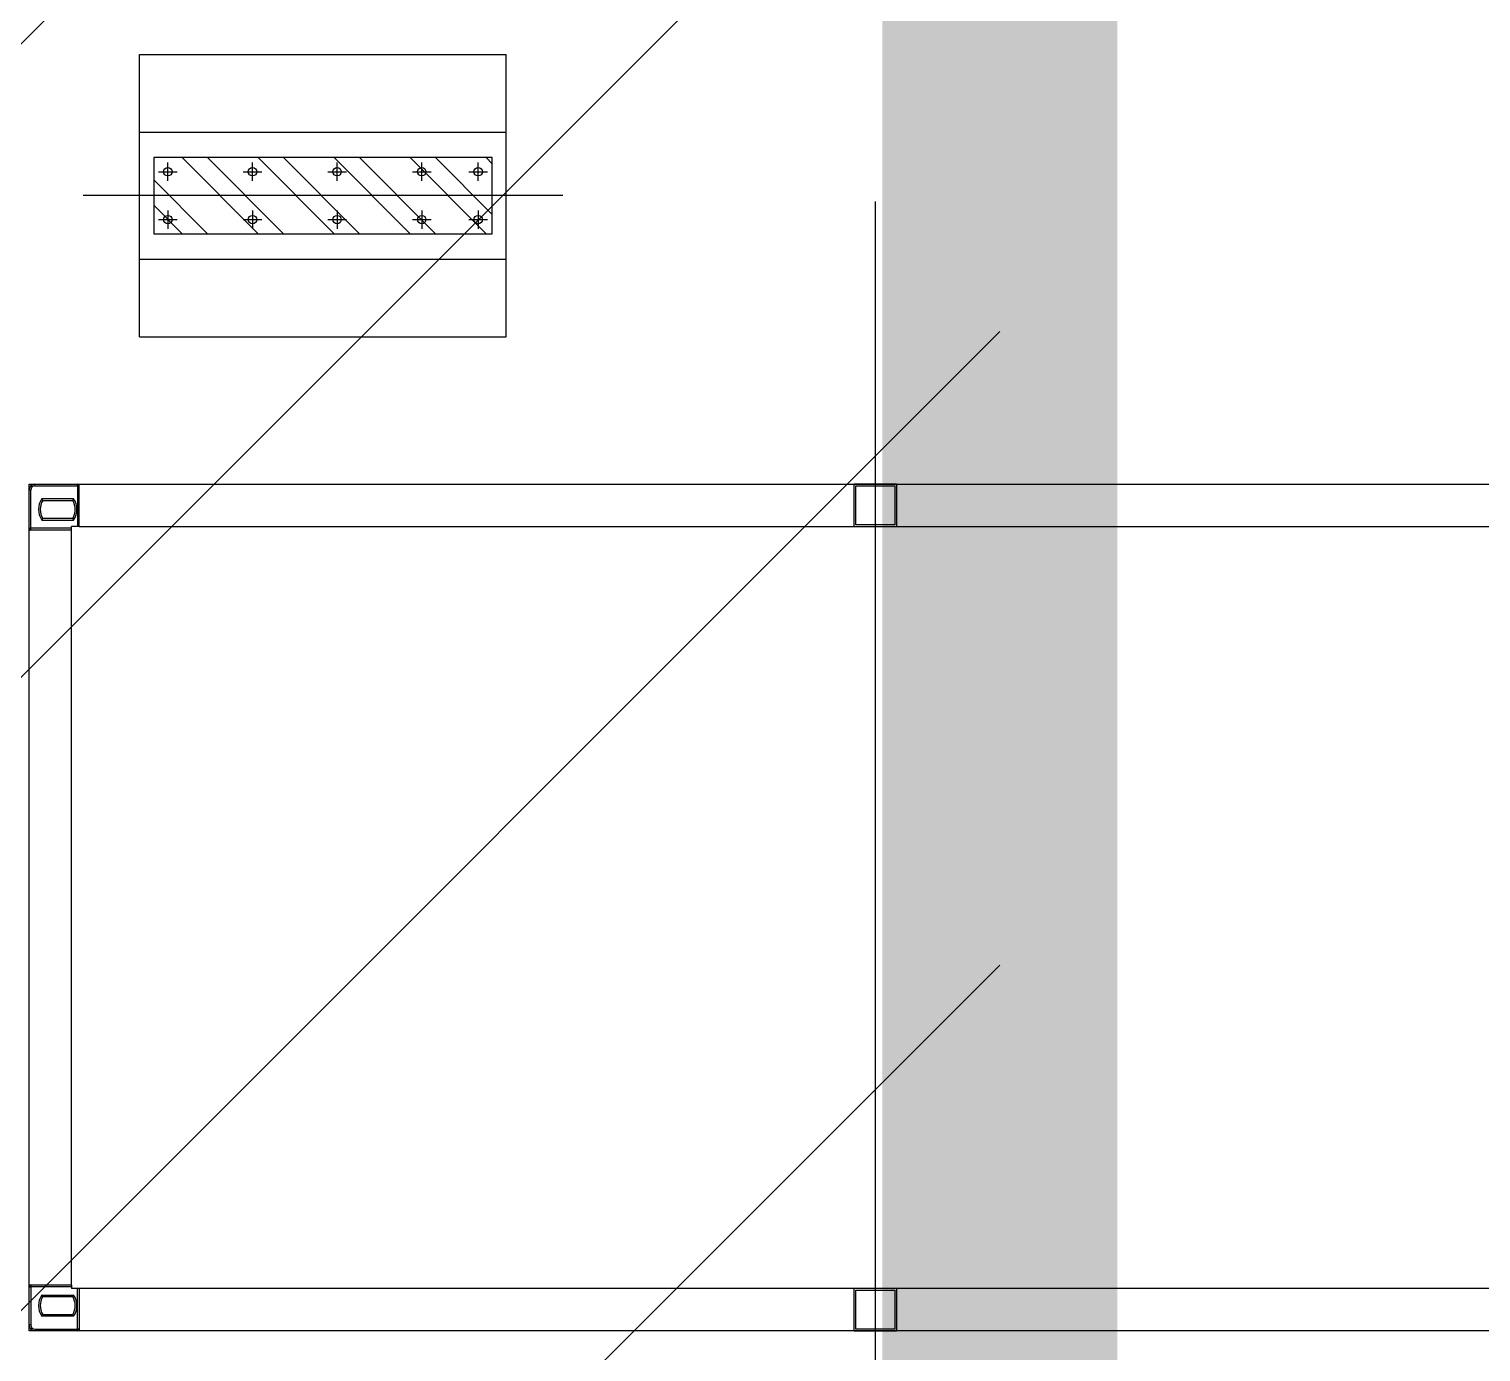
# Model space of a CAD drawing. Header units: millimetres. Extents: x -300 to 383236, y -195106 to -144646.
# Drawn here: x 376631.1 to 376940, y -150182.5 to -149901.1 of the extents above; entities that cross this region are included whole.
import ezdxf

# ---------------------------------------------------------------- set-up
doc = ezdxf.new("R2010")
doc.units = ezdxf.units.MM
doc.header["$LTSCALE"] = 60
doc.layers.add('BACK', color=8, linetype='Continuous')
doc.layers.add('SITE BOUNDARY-AP', color=4, linetype='xxx')
doc.styles.get("Standard").update_dxf_attribs({"font": 'romans.shx', "width": 0.75, "bigfont": 'whgtxt.shx'})
doc.linetypes.add('xxx', pattern='A,0.25,-0.022286,["xxx",Standard,S=0.1,R=0,X=0,Y=-0.035957],-0.221744', length=0.49403)

# ---------------------------------------------------------------- blocks, each defined once
blk = doc.blocks.new('KEY PLAN_NEW')
h = blk.add_hatch()
h.set_pattern_fill('ANSI32', color=253, scale=0.4, angle=90, style=0)
h.set_pattern_definition([(135, (897.6034, -5904.427), (-2.6940768, -2.6940768), []), (135, (897.6034, -5902.631), (-2.6940768, -2.6940768), [])])
h.paths.add_polyline_path([(-1695.02, -1414.18), (-1671.02, -1414.18), (-1671.02, -1408.78), (-1695.02, -1408.78)])
at = {"color": 253}
for p, q in [((-1696.02, -1421.48), (-1696.02, -1401.48)), ((-1696.02, -1401.48), (-1670.02, -1401.48)), ((-1670.02, -1421.48), (-1670.02, -1401.48)), ((-1696.02, -1406.98), (-1670.02, -1406.98)), ((-1694.02, -1410.44), (-1694.02, -1409.12)), ((-1694.02, -1410.44), (-1694.02, -1409.12)), ((-1688.02, -1410.44), (-1688.02, -1409.12)), ((-1682.02, -1410.44), (-1682.02, -1409.12)), ((-1676.02, -1410.44), (-1676.02, -1409.12)), ((-1672.02, -1410.44), (-1672.02, -1409.12)), ((-1694.68, -1409.78), (-1693.36, -1409.78)), ((-1694.68, -1409.78), (-1693.36, -1409.78)), ((-1688.68, -1409.78), (-1687.36, -1409.78)), ((-1682.68, -1409.78), (-1681.36, -1409.78)), ((-1676.68, -1409.78), (-1675.36, -1409.78)), ((-1672.68, -1409.78), (-1671.36, -1409.78)), ((-1666.02, -1411.48), (-1700.02, -1411.48)), ((-1694.68, -1413.18), (-1693.36, -1413.18)), ((-1694.68, -1413.18), (-1693.36, -1413.18)), ((-1694.02, -1412.52), (-1694.02, -1413.84)), ((-1694.02, -1412.52), (-1694.02, -1413.84)), ((-1688.68, -1413.18), (-1687.36, -1413.18)), ((-1688.02, -1412.52), (-1688.02, -1413.84)), ((-1682.68, -1413.18), (-1681.36, -1413.18)), ((-1682.02, -1412.52), (-1682.02, -1413.84)), ((-1676.68, -1413.18), (-1675.36, -1413.18)), ((-1676.02, -1412.52), (-1676.02, -1413.84)), ((-1672.68, -1413.18), (-1671.36, -1413.18)), ((-1672.02, -1412.52), (-1672.02, -1413.84)), ((-1696.02, -1415.98), (-1670.02, -1415.98)), ((-1696.02, -1421.48), (-1670.02, -1421.48)), ((-1645.36, -1434.94), (-1645.36, -1431.94)), ((-1642.36, -1431.94), (-1645.36, -1431.94)), ((-1642.36, -1431.94), (-1642.36, -1434.94)), ((-1645.24, -1432.06), (-1642.48, -1432.06)), ((-1645.24, -1432.06), (-1642.48, -1432.06)), ((-1645.24, -1434.82), (-1645.24, -1432.06)), ((-1642.48, -1432.06), (-1642.48, -1434.82)), ((-1700.86, -1435.18), (-1700.86, -1434.94)), ((-1700.3, -1434.94), (-1700.86, -1434.94)), ((-1700.3, -1434.94), (-1587.42, -1434.94)), ((-1645.36, -1434.94), (-1642.36, -1434.94)), ((-1642.48, -1434.82), (-1645.24, -1434.82)), ((-1700.86, -1488.7), (-1700.86, -1435.18)), ((-1700.86, -1488.7), (-1700.86, -1488.94)), ((-1700.3, -1488.94), (-1700.86, -1488.94)), ((-1587.42, -1488.94), (-1700.3, -1488.94)), ((-1645.36, -1491.94), (-1645.36, -1488.94)), ((-1642.36, -1488.94), (-1645.36, -1488.94)), ((-1645.24, -1489.06), (-1642.48, -1489.06)), ((-1645.24, -1489.06), (-1642.48, -1489.06)), ((-1645.24, -1491.82), (-1645.24, -1489.06)), ((-1642.48, -1489.06), (-1642.48, -1491.82)), ((-1642.36, -1488.94), (-1642.36, -1491.94)), ((-1645.36, -1491.94), (-1642.36, -1491.94)), ((-1642.48, -1491.82), (-1645.24, -1491.82))]:
    blk.add_line(p, q, dxfattribs=at)
at = {"color": 253, "linetype": 'Continuous'}
for p, q in [((-1703.45, -1432.06), (-1703.45, -1431.94)), ((-1700.42, -1432.06), (-1700.42, -1431.94)), ((-1700.3, -1434.94), (-1700.3, -1431.94)), ((-1703.74, -1432.35), (-1703.86, -1432.35)), ((-1703.74, -1432.06), (-1703.74, -1432.06)), ((-1703.74, -1432.06), (-1703.74, -1432.06)), ((-1703.74, -1435.06), (-1703.74, -1432.35)), ((-1703.45, -1432.06), (-1700.42, -1432.06)), ((-1700.7, -1432.97), (-1702.96, -1432.97)), ((-1700.3, -1432.06), (-1700.42, -1432.06)), ((-1700.42, -1432.06), (-1700.42, -1434.94)), ((-1702.9, -1433.09), (-1700.77, -1433.09)), ((-1703.86, -1435.06), (-1703.74, -1435.06)), ((-1703.74, -1435.18), (-1703.74, -1435.06)), ((-1700.86, -1435.06), (-1703.74, -1435.06)), ((-1702.96, -1434.48), (-1700.7, -1434.48)), ((-1700.77, -1434.36), (-1702.9, -1434.36)), ((-1700.86, -1435.18), (-1703.86, -1435.18)), ((-1700.86, -1488.7), (-1703.86, -1488.7)), ((-1703.86, -1488.82), (-1703.74, -1488.82)), ((-1703.74, -1488.7), (-1703.74, -1488.82)), ((-1700.86, -1488.82), (-1703.74, -1488.82)), ((-1703.74, -1488.82), (-1703.74, -1491.53)), ((-1702.96, -1489.41), (-1700.7, -1489.41)), ((-1700.77, -1489.53), (-1702.9, -1489.53)), ((-1700.42, -1491.82), (-1700.42, -1488.94)), ((-1700.3, -1488.94), (-1700.3, -1491.94)), ((-1703.74, -1491.53), (-1703.86, -1491.53)), ((-1700.7, -1490.92), (-1702.96, -1490.92)), ((-1702.9, -1490.8), (-1700.77, -1490.8)), ((-1703.74, -1491.82), (-1703.74, -1491.82)), ((-1703.74, -1491.82), (-1703.74, -1491.82)), ((-1703.45, -1491.82), (-1703.45, -1491.94)), ((-1703.45, -1491.82), (-1700.42, -1491.82)), ((-1700.3, -1491.82), (-1700.42, -1491.82)), ((-1700.42, -1491.82), (-1700.42, -1491.94))]:
    blk.add_line(p, q, dxfattribs=at)
at = {"color": 253}
for points in [[(-1695.02, -1414.18), (-1671.02, -1414.18), (-1671.02, -1408.78), (-1695.02, -1408.78)], [(-1703.86, -1491.94), (-1703.86, -1431.94), (-1583.86, -1431.94), (-1583.86, -1491.94)]]:
    blk.add_lwpolyline(points, close=True, dxfattribs=at)
for centre in [(-1694.02, -1409.78), (-1694.02, -1409.78), (-1688.02, -1409.78), (-1682.02, -1409.78), (-1676.02, -1409.78), (-1672.02, -1409.78), (-1694.02, -1413.18), (-1694.02, -1413.18), (-1688.02, -1413.18), (-1682.02, -1413.18), (-1676.02, -1413.18), (-1672.02, -1413.18)]:
    blk.add_circle(centre, 0.3, dxfattribs=at)
at = {"color": 253, "linetype": 'Continuous'}
for centre, radius, start, end in [((-1703.45, -1432.35), 0.41, 90, 180), ((-1700.42, -1432.06), 0.12, 0, 90), ((-1703.45, -1432.35), 0.29, 90, 180), ((-1701.83, -1433.72), 1.36, 146.2792, 213.7208), ((-1701.83, -1433.72), 1.36, 326.2792, 33.7208), ((-1701.83, -1433.72), 1.24, 149.1964, 210.8036), ((-1701.83, -1433.72), 1.24, 329.1964, 30.8036), ((-1703.74, -1435.06), 0.12, 180, 270), ((-1703.74, -1488.82), 0.12, 90, 180), ((-1701.83, -1490.16), 1.36, 146.2792, 213.7208), ((-1701.83, -1490.16), 1.24, 149.1964, 210.8036), ((-1701.83, -1490.16), 1.24, 329.1964, 30.8036), ((-1701.83, -1490.16), 1.36, 326.2792, 33.7208), ((-1703.45, -1491.53), 0.41, 180, 270), ((-1703.45, -1491.53), 0.29, 180, 270), ((-1700.42, -1491.82), 0.12, 270, 0)]:
    blk.add_arc(centre, radius, start, end, dxfattribs=at)
for points, knots in [([(-1702.96, -1432.97), (-1702.96, -1432.97, 46), (-1702.96, -1432.97, 46), (-1702.96, -1432.97, 46), (-1702.96, -1432.97, 46), (-1702.96, -1432.97, 46), (-1702.96, -1432.98, 46), (-1702.96, -1432.98, 46), (-1702.95, -1432.98, 46), (-1702.95, -1432.99, 46), (-1702.95, -1432.99, 46), (-1702.95, -1433, 46), (-1702.94, -1433, 46), (-1702.94, -1433.01, 46), (-1702.94, -1433.01, 46), (-1702.94, -1433.01, 46), (-1702.94, -1433.01, 46), (-1702.94, -1433.01, 46), (-1702.94, -1433.02, 46), (-1702.94, -1433.02, 46), (-1702.93, -1433.03, 46), (-1702.93, -1433.03, 46), (-1702.93, -1433.04, 46), (-1702.92, -1433.04, 46), (-1702.92, -1433.04, 46), (-1702.92, -1433.04, 46), (-1702.92, -1433.04, 46), (-1702.92, -1433.05, 46), (-1702.92, -1433.05, 46), (-1702.92, -1433.05, 46), (-1702.92, -1433.05, 46), (-1702.92, -1433.06, 46), (-1702.91, -1433.06, 46), (-1702.91, -1433.06, 46), (-1702.91, -1433.07, 46), (-1702.91, -1433.07, 46), (-1702.91, -1433.07, 46), (-1702.91, -1433.07, 46), (-1702.91, -1433.07, 46), (-1702.91, -1433.07, 46), (-1702.9, -1433.07, 46), (-1702.9, -1433.08, 46), (-1702.9, -1433.08, 46), (-1702.9, -1433.08, 46), (-1702.9, -1433.08, 46), (-1702.9, -1433.08, 46), (-1702.9, -1433.08, 46), (-1702.9, -1433.08, 46), (-1702.9, -1433.09, 46), (-1702.9, -1433.09, 46), (-1702.9, -1433.09, 46), (-1702.9, -1433.09, 46), (-1702.9, -1433.09, 46), (-1702.9, -1433.09, 46)], [0, 0, 0, 0, 0.00782, 0.00782, 0.015639, 0.031279, 0.031279, 0.062557, 0.062557, 0.125114, 0.125114, 0.187671, 0.187671, 0.21895, 0.21895, 0.234589, 0.234589, 0.250228, 0.250228, 0.312785, 0.312785, 0.375342, 0.375342, 0.437899, 0.437899, 0.453538, 0.453538, 0.469178, 0.469178, 0.500456, 0.500456, 0.563013, 0.563013, 0.62557, 0.62557, 0.641209, 0.641209, 0.656849, 0.656849, 0.688127, 0.688127, 0.750684, 0.750684, 0.813241, 0.813241, 0.828881, 0.828881, 0.84452, 0.84452, 0.875798, 0.875798, 0.938355, 1, 1, 1, 1]), ([(-1700.7, -1432.97), (-1700.7, -1432.97, 46), (-1700.7, -1432.97, 46), (-1700.7, -1432.97, 46), (-1700.7, -1432.97, 46), (-1700.7, -1432.97, 46), (-1700.7, -1432.98, 46), (-1700.71, -1432.98, 46), (-1700.71, -1432.98, 46), (-1700.71, -1432.99, 46), (-1700.71, -1432.99, 46), (-1700.72, -1433, 46), (-1700.72, -1433, 46), (-1700.72, -1433.01, 46), (-1700.72, -1433.01, 46), (-1700.72, -1433.01, 46), (-1700.72, -1433.01, 46), (-1700.72, -1433.01, 46), (-1700.73, -1433.02, 46), (-1700.73, -1433.02, 46), (-1700.73, -1433.03, 46), (-1700.73, -1433.03, 46), (-1700.74, -1433.04, 46), (-1700.74, -1433.04, 46), (-1700.74, -1433.04, 46), (-1700.74, -1433.04, 46), (-1700.74, -1433.04, 46), (-1700.74, -1433.05, 46), (-1700.74, -1433.05, 46), (-1700.74, -1433.05, 46), (-1700.75, -1433.05, 46), (-1700.75, -1433.06, 46), (-1700.75, -1433.06, 46), (-1700.75, -1433.06, 46), (-1700.75, -1433.07, 46), (-1700.75, -1433.07, 46), (-1700.76, -1433.07, 46), (-1700.76, -1433.07, 46), (-1700.76, -1433.07, 46), (-1700.76, -1433.07, 46), (-1700.76, -1433.07, 46), (-1700.76, -1433.08, 46), (-1700.76, -1433.08, 46), (-1700.76, -1433.08, 46), (-1700.76, -1433.08, 46), (-1700.76, -1433.08, 46), (-1700.76, -1433.08, 46), (-1700.76, -1433.08, 46), (-1700.76, -1433.09, 46), (-1700.76, -1433.09, 46), (-1700.77, -1433.09, 46), (-1700.77, -1433.09, 46), (-1700.77, -1433.09, 46), (-1700.77, -1433.09, 46)], [0, 0, 0, 0, 0.00782, 0.00782, 0.015639, 0.031279, 0.031279, 0.062557, 0.062557, 0.125114, 0.125114, 0.187671, 0.187671, 0.21895, 0.21895, 0.234589, 0.234589, 0.250228, 0.250228, 0.312785, 0.312785, 0.375342, 0.375342, 0.437899, 0.437899, 0.453538, 0.453538, 0.469178, 0.469178, 0.500456, 0.500456, 0.563013, 0.563013, 0.62557, 0.62557, 0.641209, 0.641209, 0.656849, 0.656849, 0.688127, 0.688127, 0.750684, 0.750684, 0.813241, 0.813241, 0.828881, 0.828881, 0.84452, 0.84452, 0.875798, 0.875798, 0.938355, 1, 1, 1, 1]), ([(-1702.9, -1434.36), (-1702.9, -1434.36, 46), (-1702.9, -1434.36, 46), (-1702.9, -1434.36, 46), (-1702.9, -1434.36, 46), (-1702.9, -1434.36, 46), (-1702.9, -1434.36, 46), (-1702.9, -1434.36, 46), (-1702.9, -1434.36, 46), (-1702.9, -1434.36, 46), (-1702.9, -1434.37, 46), (-1702.9, -1434.37, 46), (-1702.9, -1434.37, 46), (-1702.9, -1434.37, 46), (-1702.91, -1434.38, 46), (-1702.91, -1434.38, 46), (-1702.91, -1434.38, 46), (-1702.91, -1434.38, 46), (-1702.91, -1434.38, 46), (-1702.91, -1434.38, 46), (-1702.91, -1434.38, 46), (-1702.91, -1434.39, 46), (-1702.92, -1434.39, 46), (-1702.92, -1434.39, 46), (-1702.92, -1434.4, 46), (-1702.92, -1434.4, 46), (-1702.92, -1434.4, 46), (-1702.92, -1434.4, 46), (-1702.92, -1434.4, 46), (-1702.92, -1434.4, 46), (-1702.92, -1434.41, 46), (-1702.93, -1434.41, 46), (-1702.93, -1434.42, 46), (-1702.93, -1434.42, 46), (-1702.94, -1434.43, 46), (-1702.94, -1434.43, 46), (-1702.94, -1434.44, 46), (-1702.94, -1434.44, 46), (-1702.94, -1434.44, 46), (-1702.94, -1434.44, 46), (-1702.94, -1434.44, 46), (-1702.94, -1434.44, 46), (-1702.95, -1434.45, 46), (-1702.95, -1434.45, 46), (-1702.95, -1434.46, 46), (-1702.95, -1434.46, 46), (-1702.96, -1434.47, 46), (-1702.96, -1434.47, 46), (-1702.96, -1434.47, 46), (-1702.96, -1434.48, 46), (-1702.96, -1434.48, 46), (-1702.96, -1434.48, 46), (-1702.96, -1434.48, 46), (-1702.96, -1434.48, 46)], [0, 0, 0, 0, 0.06206, 0.12459, 0.12459, 0.155854, 0.155854, 0.171487, 0.171487, 0.187119, 0.187119, 0.249648, 0.249648, 0.312178, 0.312178, 0.343442, 0.343442, 0.359075, 0.359075, 0.374707, 0.374707, 0.437236, 0.437236, 0.499766, 0.499766, 0.53103, 0.53103, 0.546663, 0.546663, 0.562295, 0.562295, 0.624824, 0.624824, 0.687353, 0.687353, 0.749883, 0.749883, 0.765515, 0.765515, 0.781147, 0.781147, 0.812412, 0.812412, 0.874941, 0.874941, 0.937471, 0.937471, 0.968735, 0.968735, 0.984368, 0.992184, 0.992184, 1, 1, 1, 1]), ([(-1700.77, -1434.36), (-1700.77, -1434.36, 46), (-1700.77, -1434.36, 46), (-1700.77, -1434.36, 46), (-1700.76, -1434.36, 46), (-1700.76, -1434.36, 46), (-1700.76, -1434.36, 46), (-1700.76, -1434.36, 46), (-1700.76, -1434.36, 46), (-1700.76, -1434.36, 46), (-1700.76, -1434.37, 46), (-1700.76, -1434.37, 46), (-1700.76, -1434.37, 46), (-1700.76, -1434.37, 46), (-1700.76, -1434.38, 46), (-1700.76, -1434.38, 46), (-1700.76, -1434.38, 46), (-1700.76, -1434.38, 46), (-1700.75, -1434.38, 46), (-1700.75, -1434.38, 46), (-1700.75, -1434.38, 46), (-1700.75, -1434.39, 46), (-1700.75, -1434.39, 46), (-1700.75, -1434.39, 46), (-1700.74, -1434.4, 46), (-1700.74, -1434.4, 46), (-1700.74, -1434.4, 46), (-1700.74, -1434.4, 46), (-1700.74, -1434.4, 46), (-1700.74, -1434.4, 46), (-1700.74, -1434.41, 46), (-1700.74, -1434.41, 46), (-1700.73, -1434.42, 46), (-1700.73, -1434.42, 46), (-1700.73, -1434.43, 46), (-1700.73, -1434.43, 46), (-1700.72, -1434.44, 46), (-1700.72, -1434.44, 46), (-1700.72, -1434.44, 46), (-1700.72, -1434.44, 46), (-1700.72, -1434.44, 46), (-1700.72, -1434.44, 46), (-1700.72, -1434.45, 46), (-1700.71, -1434.45, 46), (-1700.71, -1434.46, 46), (-1700.71, -1434.46, 46), (-1700.71, -1434.47, 46), (-1700.7, -1434.47, 46), (-1700.7, -1434.47, 46), (-1700.7, -1434.48, 46), (-1700.7, -1434.48, 46), (-1700.7, -1434.48, 46), (-1700.7, -1434.48, 46), (-1700.7, -1434.48, 46)], [0, 0, 0, 0, 0.06206, 0.12459, 0.12459, 0.155854, 0.155854, 0.171487, 0.171487, 0.187119, 0.187119, 0.249648, 0.249648, 0.312178, 0.312178, 0.343442, 0.343442, 0.359075, 0.359075, 0.374707, 0.374707, 0.437236, 0.437236, 0.499766, 0.499766, 0.53103, 0.53103, 0.546663, 0.546663, 0.562295, 0.562295, 0.624824, 0.624824, 0.687353, 0.687353, 0.749883, 0.749883, 0.765515, 0.765515, 0.781147, 0.781147, 0.812412, 0.812412, 0.874941, 0.874941, 0.937471, 0.937471, 0.968735, 0.968735, 0.984368, 0.992184, 0.992184, 1, 1, 1, 1]), ([(-1702.9, -1489.53), (-1702.9, -1489.53, 46), (-1702.9, -1489.53, 46), (-1702.9, -1489.53, 46), (-1702.9, -1489.53, 46), (-1702.9, -1489.53, 46), (-1702.9, -1489.52, 46), (-1702.9, -1489.52, 46), (-1702.9, -1489.52, 46), (-1702.9, -1489.52, 46), (-1702.9, -1489.52, 46), (-1702.9, -1489.52, 46), (-1702.9, -1489.52, 46), (-1702.9, -1489.51, 46), (-1702.91, -1489.51, 46), (-1702.91, -1489.51, 46), (-1702.91, -1489.51, 46), (-1702.91, -1489.51, 46), (-1702.91, -1489.51, 46), (-1702.91, -1489.51, 46), (-1702.91, -1489.5, 46), (-1702.91, -1489.5, 46), (-1702.92, -1489.5, 46), (-1702.92, -1489.49, 46), (-1702.92, -1489.49, 46), (-1702.92, -1489.49, 46), (-1702.92, -1489.49, 46), (-1702.92, -1489.48, 46), (-1702.92, -1489.48, 46), (-1702.92, -1489.48, 46), (-1702.92, -1489.48, 46), (-1702.93, -1489.48, 46), (-1702.93, -1489.47, 46), (-1702.93, -1489.47, 46), (-1702.94, -1489.46, 46), (-1702.94, -1489.46, 46), (-1702.94, -1489.45, 46), (-1702.94, -1489.45, 46), (-1702.94, -1489.45, 46), (-1702.94, -1489.45, 46), (-1702.94, -1489.45, 46), (-1702.94, -1489.44, 46), (-1702.95, -1489.44, 46), (-1702.95, -1489.43, 46), (-1702.95, -1489.43, 46), (-1702.95, -1489.42, 46), (-1702.96, -1489.42, 46), (-1702.96, -1489.42, 46), (-1702.96, -1489.41, 46), (-1702.96, -1489.41, 46), (-1702.96, -1489.41, 46), (-1702.96, -1489.41, 46), (-1702.96, -1489.41, 46), (-1702.96, -1489.41, 46)], [0, 0, 0, 0, 0.06206, 0.12459, 0.12459, 0.155854, 0.155854, 0.171487, 0.171487, 0.187119, 0.187119, 0.249648, 0.249648, 0.312178, 0.312178, 0.343442, 0.343442, 0.359075, 0.359075, 0.374707, 0.374707, 0.437236, 0.437236, 0.499766, 0.499766, 0.53103, 0.53103, 0.546663, 0.546663, 0.562295, 0.562295, 0.624824, 0.624824, 0.687353, 0.687353, 0.749883, 0.749883, 0.765515, 0.765515, 0.781147, 0.781147, 0.812412, 0.812412, 0.874941, 0.874941, 0.937471, 0.937471, 0.968735, 0.968735, 0.984368, 0.992184, 0.992184, 1, 1, 1, 1]), ([(-1700.77, -1489.53), (-1700.77, -1489.53, 46), (-1700.77, -1489.53, 46), (-1700.77, -1489.53, 46), (-1700.76, -1489.53, 46), (-1700.76, -1489.53, 46), (-1700.76, -1489.52, 46), (-1700.76, -1489.52, 46), (-1700.76, -1489.52, 46), (-1700.76, -1489.52, 46), (-1700.76, -1489.52, 46), (-1700.76, -1489.52, 46), (-1700.76, -1489.52, 46), (-1700.76, -1489.51, 46), (-1700.76, -1489.51, 46), (-1700.76, -1489.51, 46), (-1700.76, -1489.51, 46), (-1700.76, -1489.51, 46), (-1700.75, -1489.51, 46), (-1700.75, -1489.51, 46), (-1700.75, -1489.5, 46), (-1700.75, -1489.5, 46), (-1700.75, -1489.5, 46), (-1700.75, -1489.49, 46), (-1700.74, -1489.49, 46), (-1700.74, -1489.49, 46), (-1700.74, -1489.49, 46), (-1700.74, -1489.48, 46), (-1700.74, -1489.48, 46), (-1700.74, -1489.48, 46), (-1700.74, -1489.48, 46), (-1700.74, -1489.48, 46), (-1700.73, -1489.47, 46), (-1700.73, -1489.47, 46), (-1700.73, -1489.46, 46), (-1700.73, -1489.46, 46), (-1700.72, -1489.45, 46), (-1700.72, -1489.45, 46), (-1700.72, -1489.45, 46), (-1700.72, -1489.45, 46), (-1700.72, -1489.45, 46), (-1700.72, -1489.44, 46), (-1700.72, -1489.44, 46), (-1700.71, -1489.43, 46), (-1700.71, -1489.43, 46), (-1700.71, -1489.42, 46), (-1700.71, -1489.42, 46), (-1700.7, -1489.42, 46), (-1700.7, -1489.41, 46), (-1700.7, -1489.41, 46), (-1700.7, -1489.41, 46), (-1700.7, -1489.41, 46), (-1700.7, -1489.41, 46), (-1700.7, -1489.41, 46)], [0, 0, 0, 0, 0.06206, 0.12459, 0.12459, 0.155854, 0.155854, 0.171487, 0.171487, 0.187119, 0.187119, 0.249648, 0.249648, 0.312178, 0.312178, 0.343442, 0.343442, 0.359075, 0.359075, 0.374707, 0.374707, 0.437236, 0.437236, 0.499766, 0.499766, 0.53103, 0.53103, 0.546663, 0.546663, 0.562295, 0.562295, 0.624824, 0.624824, 0.687353, 0.687353, 0.749883, 0.749883, 0.765515, 0.765515, 0.781147, 0.781147, 0.812412, 0.812412, 0.874941, 0.874941, 0.937471, 0.937471, 0.968735, 0.968735, 0.984368, 0.992184, 0.992184, 1, 1, 1, 1]), ([(-1702.96, -1490.92), (-1702.96, -1490.92, 46), (-1702.96, -1490.92, 46), (-1702.96, -1490.92, 46), (-1702.96, -1490.92, 46), (-1702.96, -1490.91, 46), (-1702.96, -1490.91, 46), (-1702.96, -1490.91, 46), (-1702.95, -1490.9, 46), (-1702.95, -1490.9, 46), (-1702.95, -1490.89, 46), (-1702.95, -1490.89, 46), (-1702.94, -1490.88, 46), (-1702.94, -1490.88, 46), (-1702.94, -1490.88, 46), (-1702.94, -1490.88, 46), (-1702.94, -1490.88, 46), (-1702.94, -1490.88, 46), (-1702.94, -1490.87, 46), (-1702.94, -1490.87, 46), (-1702.93, -1490.86, 46), (-1702.93, -1490.86, 46), (-1702.93, -1490.85, 46), (-1702.92, -1490.85, 46), (-1702.92, -1490.84, 46), (-1702.92, -1490.84, 46), (-1702.92, -1490.84, 46), (-1702.92, -1490.84, 46), (-1702.92, -1490.84, 46), (-1702.92, -1490.84, 46), (-1702.92, -1490.83, 46), (-1702.92, -1490.83, 46), (-1702.91, -1490.83, 46), (-1702.91, -1490.82, 46), (-1702.91, -1490.82, 46), (-1702.91, -1490.82, 46), (-1702.91, -1490.82, 46), (-1702.91, -1490.82, 46), (-1702.91, -1490.82, 46), (-1702.91, -1490.82, 46), (-1702.9, -1490.81, 46), (-1702.9, -1490.81, 46), (-1702.9, -1490.81, 46), (-1702.9, -1490.81, 46), (-1702.9, -1490.8, 46), (-1702.9, -1490.8, 46), (-1702.9, -1490.8, 46), (-1702.9, -1490.8, 46), (-1702.9, -1490.8, 46), (-1702.9, -1490.8, 46), (-1702.9, -1490.8, 46), (-1702.9, -1490.8, 46), (-1702.9, -1490.8, 46), (-1702.9, -1490.8, 46)], [0, 0, 0, 0, 0.00782, 0.00782, 0.015639, 0.031279, 0.031279, 0.062557, 0.062557, 0.125114, 0.125114, 0.187671, 0.187671, 0.21895, 0.21895, 0.234589, 0.234589, 0.250228, 0.250228, 0.312785, 0.312785, 0.375342, 0.375342, 0.437899, 0.437899, 0.453538, 0.453538, 0.469178, 0.469178, 0.500456, 0.500456, 0.563013, 0.563013, 0.62557, 0.62557, 0.641209, 0.641209, 0.656849, 0.656849, 0.688127, 0.688127, 0.750684, 0.750684, 0.813241, 0.813241, 0.828881, 0.828881, 0.84452, 0.84452, 0.875798, 0.875798, 0.938355, 1, 1, 1, 1]), ([(-1700.7, -1490.92), (-1700.7, -1490.92, 46), (-1700.7, -1490.92, 46), (-1700.7, -1490.92, 46), (-1700.7, -1490.92, 46), (-1700.7, -1490.91, 46), (-1700.7, -1490.91, 46), (-1700.71, -1490.91, 46), (-1700.71, -1490.9, 46), (-1700.71, -1490.9, 46), (-1700.71, -1490.89, 46), (-1700.72, -1490.89, 46), (-1700.72, -1490.88, 46), (-1700.72, -1490.88, 46), (-1700.72, -1490.88, 46), (-1700.72, -1490.88, 46), (-1700.72, -1490.88, 46), (-1700.72, -1490.88, 46), (-1700.73, -1490.87, 46), (-1700.73, -1490.87, 46), (-1700.73, -1490.86, 46), (-1700.73, -1490.86, 46), (-1700.74, -1490.85, 46), (-1700.74, -1490.85, 46), (-1700.74, -1490.84, 46), (-1700.74, -1490.84, 46), (-1700.74, -1490.84, 46), (-1700.74, -1490.84, 46), (-1700.74, -1490.84, 46), (-1700.74, -1490.84, 46), (-1700.75, -1490.83, 46), (-1700.75, -1490.83, 46), (-1700.75, -1490.83, 46), (-1700.75, -1490.82, 46), (-1700.75, -1490.82, 46), (-1700.75, -1490.82, 46), (-1700.76, -1490.82, 46), (-1700.76, -1490.82, 46), (-1700.76, -1490.82, 46), (-1700.76, -1490.82, 46), (-1700.76, -1490.81, 46), (-1700.76, -1490.81, 46), (-1700.76, -1490.81, 46), (-1700.76, -1490.81, 46), (-1700.76, -1490.8, 46), (-1700.76, -1490.8, 46), (-1700.76, -1490.8, 46), (-1700.76, -1490.8, 46), (-1700.76, -1490.8, 46), (-1700.76, -1490.8, 46), (-1700.77, -1490.8, 46), (-1700.77, -1490.8, 46), (-1700.77, -1490.8, 46), (-1700.77, -1490.8, 46)], [0, 0, 0, 0, 0.00782, 0.00782, 0.015639, 0.031279, 0.031279, 0.062557, 0.062557, 0.125114, 0.125114, 0.187671, 0.187671, 0.21895, 0.21895, 0.234589, 0.234589, 0.250228, 0.250228, 0.312785, 0.312785, 0.375342, 0.375342, 0.437899, 0.437899, 0.453538, 0.453538, 0.469178, 0.469178, 0.500456, 0.500456, 0.563013, 0.563013, 0.62557, 0.62557, 0.641209, 0.641209, 0.656849, 0.656849, 0.688127, 0.688127, 0.750684, 0.750684, 0.813241, 0.813241, 0.828881, 0.828881, 0.84452, 0.84452, 0.875798, 0.875798, 0.938355, 1, 1, 1, 1])]:
    blk.add_open_spline(points, degree=3, knots=knots, dxfattribs=at)
at = {"layer": 'SITE BOUNDARY-AP', "color": 253, "linetype": 'Continuous', "ltscale": 10000, "flags": 128}
blk.add_lwpolyline([(-1643.86, -1411.89), (-1643.86, -1959.61)], dxfattribs=at)

msp = doc.modelspace()

# ---------------------------------------------------------------- hatches: boundary and pattern name
h = msp.add_hatch()
h.set_pattern_fill('ANSI31', color=3, scale=30)
h.set_pattern_definition([(45, (370071.35, -304771.26), (-67.35192, 67.35192), [])])
h.paths.add_polyline_path([(376837.6, -151163.33), (373336.09, -151163.33), (373336.09, -148265.62), (376837.6, -148265.62)])

# ---------------------------------------------------------------- linework, layer by layer
at = {"layer": 'BACK', "color": 3, "const_width": 50, "elevation": 136.57}
msp.add_lwpolyline([(376837.6, -151163.33), (373336.09, -151163.33), (373336.09, -148265.62), (376837.6, -148265.62)], close=True, dxfattribs=at)

# ---------------------------------------------------------------- block references
at = {"xscale": 3, "yscale": 3, "zscale": 3}
msp.add_blockref('KEY PLAN_NEW', (381742.71, -145702.13), dxfattribs=at)

doc.saveas('drawing.dxf')
